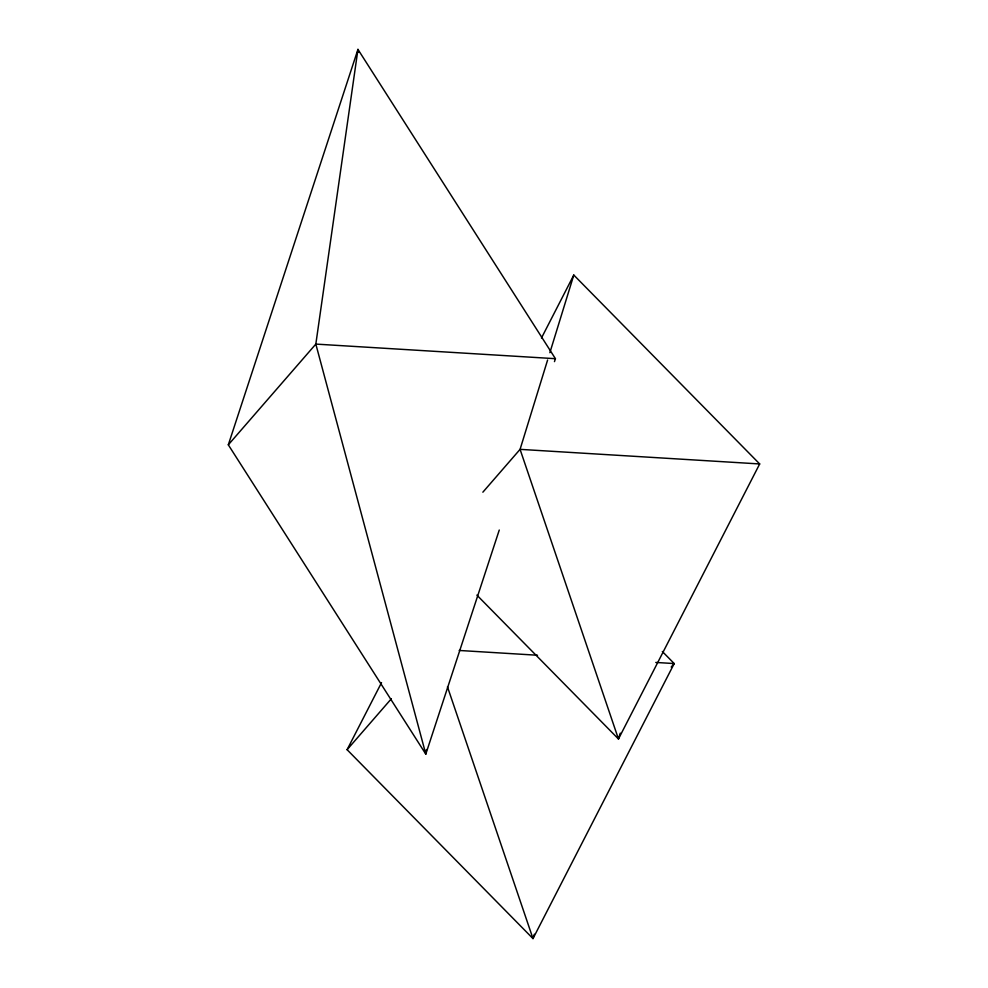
<?xml version="1.0" encoding="UTF-8"?>
<svg xmlns="http://www.w3.org/2000/svg" width="988" height="988" viewBox="0 0 988 988"><rect width="100%" height="100%" fill="white"/><g stroke="black" fill="none" stroke-linecap="round" stroke-linejoin="round"><path stroke-width="1.48" d="M426.458 749.534L425.803 754.116L228.314 444.822L357.952 49.4L555.429 358.693L554.466 361.62M547.611 360.003L520.071 449.355L482.86 492.197M549.871 352.679L573.793 275.059L759.686 463.952L618.463 738.987L476.883 595.122M534.347 934.203L532.989 938.6L347.097 749.694L381.529 682.646M620.266 733.133L618.463 738.987L520.071 449.355L759.686 463.952M499.261 530.037L425.803 754.116L315.827 344.096L357.952 49.4L358.743 52.376M541.473 337.995L573.793 275.059M228.314 444.822L315.827 344.096L555.429 358.693M347.097 749.694L391.359 698.751M671.198 667.036L674.211 663.566L662.331 651.487M459.185 650.462L537.521 655.242M655.785 662.442L674.211 663.566L532.989 938.6L447.465 686.808"/></g></svg>
